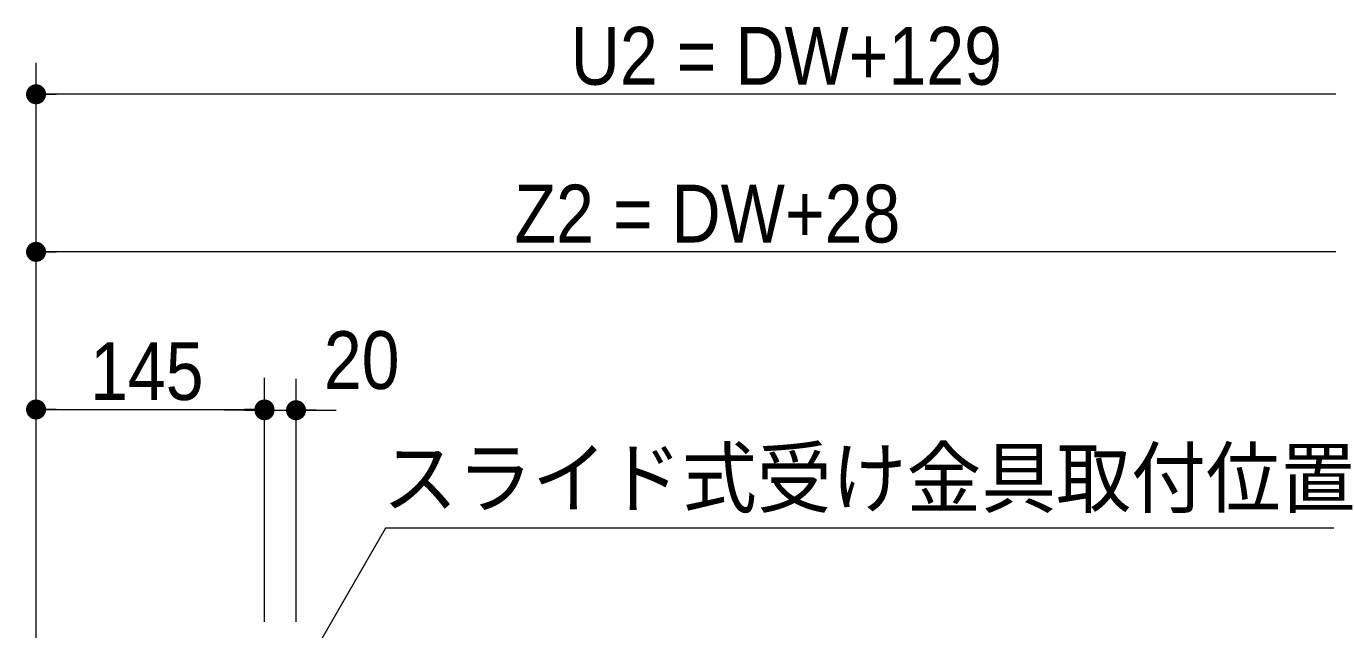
# Model space of a CAD drawing. Units: millimetres, scale not verified. Extents: x -6062 to 6062, y -3045 to 3045.
# Drawn here: x -4706 to -3880, y 410 to 793 of the extents above; entities that cross this region are included whole.
import ezdxf
from ezdxf.enums import TextEntityAlignment as Align

# ---------------------------------------------------------------- set-up
doc = ezdxf.new("R2010")
doc.units = ezdxf.units.MM
doc.header["$LTSCALE"] = 20
doc.header["$PDMODE"] = 32
doc.header["$PDSIZE"] = 10
for name, color, linetype, lineweight in [('0-1_2寸法-2', 7, 'Continuous', 15), ('0-2_0', 7, 'Continuous', 25), ('0-4_2寸法-1', 7, 'Continuous', 15), ('0-5_2寸法-3', 7, 'Continuous', 15)]:
    doc.layers.add(name, color=color, linetype=linetype, lineweight=lineweight)
doc.layers.add('0-3_Defpoints', color=7, linetype='Continuous')
doc.styles.add('ＭＳ Ｐゴシック', font='')
doc.styles.get('ＭＳ Ｐゴシック').set_extended_font_data('MS PGothic')

# ---------------------------------------------------------------- blocks, each defined once
blk = doc.blocks.new('_Dot')
at = {"layer": '0-2_0'}
blk.add_line((-10, 0), (-20, 0), dxfattribs=at)
for points in [[(0, 0), (-10, 0), (-9.92, 1.25)], [(0, 0), (-9.92, -1.25), (-10, 0)], [(0, 0), (-9.92, 1.25), (-9.69, 2.49)], [(0, 0), (-9.69, -2.49), (-9.92, -1.25)], [(0, 0), (-9.69, 2.49), (-9.3, 3.68)], [(0, 0), (-9.3, -3.68), (-9.69, -2.49)], [(0, 0), (-9.3, 3.68), (-8.76, 4.82)], [(0, 0), (-8.76, -4.82), (-9.3, -3.68)], [(0, 0), (-8.76, 4.82), (-8.09, 5.88)], [(0, 0), (-8.09, -5.88), (-8.76, -4.82)], [(0, 0), (-8.09, 5.88), (-7.29, 6.85)], [(0, 0), (-7.29, -6.85), (-8.09, -5.88)], [(0, 0), (-7.29, 6.85), (-6.37, 7.71)], [(0, 0), (-6.37, -7.71), (-7.29, -6.85)], [(0, 0), (-6.37, 7.71), (-5.36, 8.44)], [(0, 0), (-5.36, -8.44), (-6.37, -7.71)], [(0, 0), (-5.36, 8.44), (-4.26, 9.05)], [(0, 0), (-4.26, -9.05), (-5.36, -8.44)], [(0, 0), (-4.26, 9.05), (-3.09, 9.51)], [(0, 0), (-3.09, -9.51), (-4.26, -9.05)], [(0, 0), (-3.09, 9.51), (-1.87, 9.82)], [(0, 0), (-1.87, -9.82), (-3.09, -9.51)], [(0, 0), (-1.87, 9.82), (-0.63, 9.98)], [(0, 0), (-0.63, -9.98), (-1.87, -9.82)], [(0, 0), (-0.63, 9.98), (0.63, 9.98)], [(0, 0), (0.63, -9.98), (-0.63, -9.98)], [(0, 0), (0.63, 9.98), (1.87, 9.82)], [(0, 0), (1.87, 9.82), (3.09, 9.51)], [(0, 0), (3.09, 9.51), (4.26, 9.05)], [(0, 0), (4.26, 9.05), (5.36, 8.44)], [(0, 0), (5.36, 8.44), (6.37, 7.71)], [(0, 0), (6.37, 7.71), (7.29, 6.85)], [(0, 0), (7.29, 6.85), (8.09, 5.88)], [(0, 0), (8.09, 5.88), (8.76, 4.82)], [(0, 0), (8.76, 4.82), (9.3, 3.68)], [(0, 0), (9.3, 3.68), (9.69, 2.49)], [(0, 0), (9.69, 2.49), (9.92, 1.25)], [(0, 0), (9.92, 1.25), (10, 0)], [(0, 0), (1.87, -9.82), (0.63, -9.98)], [(0, 0), (3.09, -9.51), (1.87, -9.82)], [(0, 0), (4.26, -9.05), (3.09, -9.51)], [(0, 0), (5.36, -8.44), (4.26, -9.05)], [(0, 0), (6.37, -7.71), (5.36, -8.44)], [(0, 0), (7.29, -6.85), (6.37, -7.71)], [(0, 0), (8.09, -5.88), (7.29, -6.85)], [(0, 0), (8.76, -4.82), (8.09, -5.88)], [(0, 0), (9.3, -3.68), (8.76, -4.82)], [(0, 0), (9.69, -2.49), (9.3, -3.68)], [(0, 0), (9.92, -1.25), (9.69, -2.49)], [(0, 0), (10, 0), (9.92, -1.25)]]:
    blk.add_solid(points, dxfattribs=at)

msp = doc.modelspace()

# ---------------------------------------------------------------- linework, layer by layer
at = {"layer": '0-1_2寸法-2'}
for p, q in [((-4554.5, 415.25), (-4554.5, 569.52)), ((-4534.5, 415.25), (-4534.5, 569.52)), ((-4567.21, 549.52), (-4579.92, 549.52)), ((-4554.5, 549.52), (-4534.5, 549.52)), ((-4521.79, 549.52), (-4509.08, 549.52))]:
    msp.add_line(p, q, dxfattribs=at)
at = {"layer": '0-3_Defpoints'}
for p in [(-4699.5, 750), (-4699.5, 650), (-4554.5, 550), (-4534.5, 549.52)]:
    msp.add_point(p, dxfattribs=at)
at = {"layer": '0-4_2寸法-1'}
for p, q in [((-4699.5, 420), (-4699.5, 770)), ((-3755.21, 750), (-4686.79, 750)), ((-4699.5, 420), (-4699.5, 670)), ((-3856.21, 650), (-4686.79, 650)), ((-4699.5, 377), (-4699.5, 570)), ((-4554.5, 415.25), (-4554.5, 570)), ((-4686.79, 550), (-4567.21, 550))]:
    msp.add_line(p, q, dxfattribs=at)
at = {"layer": '0-5_2寸法-3'}
msp.add_lwpolyline([(-3875.68, 474.75), (-4477.61, 474.75), (-4525.5, 391.8)], dxfattribs=at)

# ---------------------------------------------------------------- block references
at = {"layer": '0-1_2寸法-2', "xscale": 0.6356201, "yscale": 0.6356201}
msp.add_blockref('_Dot', (-4554.5, 549.52), dxfattribs=at)
at = {"layer": '0-1_2寸法-2', "xscale": 0.6356201, "yscale": 0.6356201, "rotation": 180}
msp.add_blockref('_Dot', (-4534.5, 549.52), dxfattribs=at)
at = {"layer": '0-4_2寸法-1', "xscale": 0.6356201, "yscale": 0.6356201, "rotation": 180}
for p in [(-4699.5, 750), (-4699.5, 650), (-4699.5, 550)]:
    msp.add_blockref('_Dot', p, dxfattribs=at)
at = {"layer": '0-4_2寸法-1', "xscale": 0.6356201, "yscale": 0.6356201}
msp.add_blockref('_Dot', (-4554.5, 550), dxfattribs=at)

# ---------------------------------------------------------------- texts
at = {"layer": '0-1_2寸法-2', "style": 'ＭＳ Ｐゴシック', "width": 0.9}
msp.add_text('20', height=36.66, dxfattribs=at).set_placement((-4516.81, 552), align=Align.BOTTOM_LEFT)
at = {"layer": '0-4_2寸法-1', "style": 'ＭＳ Ｐゴシック', "width": 0.9}
for s, height, p in [('U2 = DW+129', 36.69, (-4360.08, 745.04)), ('Z2 = DW+28', 36.69, (-4395.81, 644.94)), ('145', 36.66, (-4665.22, 545.04))]:
    msp.add_text(s, height=height, dxfattribs=at).set_placement(p, align=Align.BOTTOM_LEFT)
at = {"layer": '0-5_2寸法-3', "style": 'ＭＳ Ｐゴシック', "width": 0.95}
msp.add_text('スライド式受け金具取付位置', height=36.66, dxfattribs=at).set_placement((-4479.54, 477.3), align=Align.BOTTOM_LEFT)

doc.saveas('drawing.dxf')
